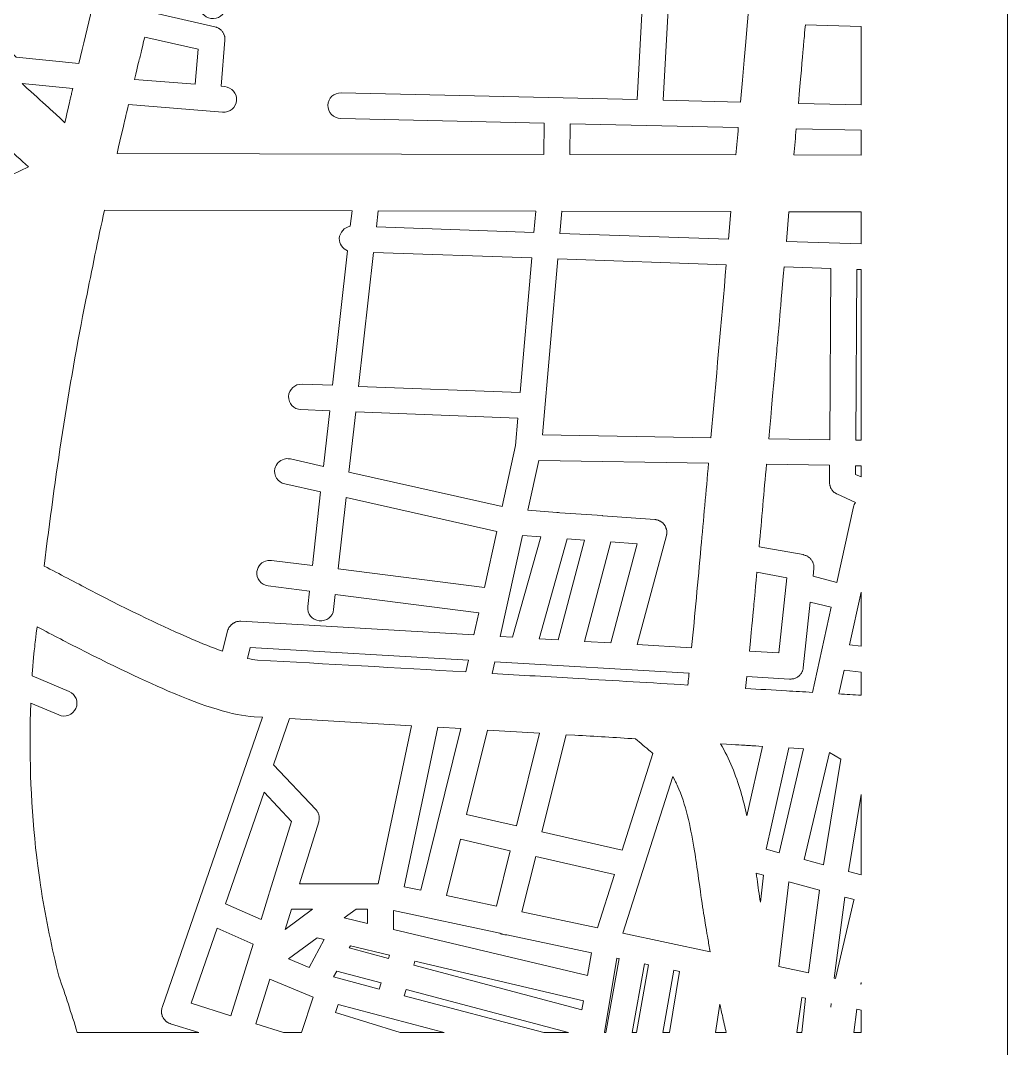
# Model space of a CAD drawing. Header units: centimetres. Extents: x -7.3 to 7.3, y -9.1 to 9.1.
# Drawn here: x 3.802 to 7.291, y -7.168 to -3.533 of the extents above; entities that cross this region are included whole.
import ezdxf

# ---------------------------------------------------------------- set-up
doc = ezdxf.new("R2010")
doc.units = ezdxf.units.CM
doc.header["$MEASUREMENT"] = 0
doc.layers.add('Plan 1', color=7, linetype='Continuous')

msp = doc.modelspace()

# ---------------------------------------------------------------- linework, layer by layer
at = {"layer": 'Plan 1', "color": 250, "lineweight": 0}
for points, knots in [([(7.29137, -9.12368), (7.29137, -9.12368), (-7.30564, -9.12368), (-7.30564, -9.12368), (-7.30564, -9.12368), (-7.30564, 9.12259), (-7.30564, 9.12259), (-7.30564, 9.12259), (7.29137, 9.12259), (7.29137, 9.12259), (7.29137, 9.12259), (7.29137, -9.12368), (7.29137, -9.12368)], [0, 0, 0, 0, 0.25, 0.25, 0.25, 0.5, 0.5, 0.5, 0.75, 0.75, 0.75, 1, 1, 1, 1]), ([(4.18376, -3.82987), (4.18376, -3.82987), (4.51612, -3.85621), (4.51612, -3.85621), (4.5415, -3.8586), (4.56353, -3.83992), (4.56592, -3.81502), (4.56784, -3.79012), (4.54868, -3.76857), (4.52378, -3.76617), (4.52378, -3.76617), (4.51085, -3.76521), (4.51085, -3.76521), (4.51085, -3.76521), (4.52426, -3.60239), (4.52426, -3.60239), (4.52474, -3.5976), (4.52474, -3.59951), (4.52426, -3.59664), (4.52474, -3.59425), (4.52474, -3.59568), (4.52378, -3.59185), (4.5233, -3.5885), (4.52378, -3.58994), (4.5233, -3.58802), (4.52282, -3.58563), (4.5233, -3.58706), (4.52186, -3.58371), (4.52043, -3.58036), (4.52139, -3.58132), (4.51995, -3.5794), (4.51947, -3.57748), (4.51995, -3.57892), (4.51803, -3.57605), (4.51612, -3.57269), (4.51708, -3.57365), (4.51564, -3.57222), (4.51468, -3.5703), (4.51516, -3.57126), (4.51277, -3.56886), (4.51037, -3.56599), (4.51133, -3.56695), (4.50989, -3.56551), (4.50846, -3.56407), (4.50941, -3.56503), (4.50654, -3.56312), (4.50367, -3.56072), (4.50462, -3.5612), (4.50271, -3.56024), (4.50079, -3.55929), (4.50223, -3.55976), (4.49888, -3.55833), (4.49553, -3.55641), (4.49696, -3.55737), (4.49457, -3.55641), (4.49217, -3.55545), (4.49409, -3.55593), (4.48882, -3.5545), (4.48882, -3.5545), (4.2623, -3.50325), (4.2623, -3.50325), (4.29917, -3.35288), (4.33797, -3.20298), (4.37724, -3.05308), (4.37724, -3.05308), (4.53288, -3.15796), (4.53288, -3.15796), (4.496, -3.26189), (4.45913, -3.36629), (4.43566, -3.47452), (4.43231, -3.49894), (4.44955, -3.52193), (4.47493, -3.52528), (4.49984, -3.52911), (4.5233, -3.51187), (4.52665, -3.48697), (4.52905, -3.47117), (4.54246, -3.42184), (4.56209, -3.3591), (4.58652, -3.28104), (4.61812, -3.18909), (4.655, -3.09092), (4.7503, -2.84237), (4.85806, -2.59812), (4.98688, -2.36442), (5.07644, -2.39267), (5.17461, -2.40848), (5.2656, -2.37687), (5.36378, -2.34047), (5.42843, -2.25954), (5.46531, -2.16519), (5.46531, -2.16519), (5.68081, -2.21356), (5.68081, -2.21356), (5.81108, -2.24326), (5.94086, -2.27247), (6.07112, -2.30168), (6.06729, -2.30839), (6.06442, -2.31509), (6.06394, -2.32323), (6.06394, -2.32323), (6.05484, -2.48798), (6.05484, -2.48798), (6.05484, -2.48798), (5.92649, -2.46643), (5.92649, -2.46643), (5.92649, -2.46643), (5.9217, -2.46595), (5.9217, -2.46595), (5.91883, -2.46595), (5.91548, -2.46595), (5.9126, -2.46643), (5.89249, -2.46882), (5.87717, -2.48414), (5.87333, -2.5033), (5.86902, -2.5282), (5.88579, -2.55119), (5.91069, -2.5555), (5.91069, -2.5555), (6.04957, -2.57897), (6.04957, -2.57897), (6.04957, -2.57897), (5.98252, -3.81215), (5.98252, -3.81215), (5.98252, -3.81215), (4.93564, -3.7882), (4.93564, -3.7882), (4.91026, -3.78772), (4.88918, -3.80736), (4.88871, -3.83226), (4.88775, -3.85764), (4.90786, -3.87824), (4.93372, -3.87872), (4.93372, -3.87872), (5.65352, -3.89548), (5.65352, -3.89548), (5.65352, -3.89548), (5.65208, -4.0061), (5.65208, -4.0061), (5.65208, -4.0061), (4.14305, -4.00275), (4.14305, -4.00275), (4.17514, -3.86578), (4.16125, -3.92325), (4.18376, -3.82987), (4.18376, -3.82987), (4.18376, -3.82987), (4.18376, -3.82987)], [0, 0, 0, 0, 0.0204082, 0.0204082, 0.0204082, 0.0408163, 0.0408163, 0.0408163, 0.0612245, 0.0612245, 0.0612245, 0.0816327, 0.0816327, 0.0816327, 0.1020408, 0.1020408, 0.1020408, 0.122449, 0.122449, 0.122449, 0.1428571, 0.1428571, 0.1428571, 0.1632653, 0.1632653, 0.1632653, 0.1836735, 0.1836735, 0.1836735, 0.2040816, 0.2040816, 0.2040816, 0.2244898, 0.2244898, 0.2244898, 0.244898, 0.244898, 0.244898, 0.2653061, 0.2653061, 0.2653061, 0.2857143, 0.2857143, 0.2857143, 0.3061224, 0.3061224, 0.3061224, 0.3265306, 0.3265306, 0.3265306, 0.3469388, 0.3469388, 0.3469388, 0.3673469, 0.3673469, 0.3673469, 0.3877551, 0.3877551, 0.3877551, 0.4081633, 0.4081633, 0.4081633, 0.4285714, 0.4285714, 0.4285714, 0.4489796, 0.4489796, 0.4489796, 0.4693878, 0.4693878, 0.4693878, 0.4897959, 0.4897959, 0.4897959, 0.5102041, 0.5102041, 0.5102041, 0.5306122, 0.5306122, 0.5306122, 0.5510204, 0.5510204, 0.5510204, 0.5714286, 0.5714286, 0.5714286, 0.5918367, 0.5918367, 0.5918367, 0.6122449, 0.6122449, 0.6122449, 0.6326531, 0.6326531, 0.6326531, 0.6530612, 0.6530612, 0.6530612, 0.6734694, 0.6734694, 0.6734694, 0.6938776, 0.6938776, 0.6938776, 0.7142857, 0.7142857, 0.7142857, 0.7346939, 0.7346939, 0.7346939, 0.755102, 0.755102, 0.755102, 0.7755102, 0.7755102, 0.7755102, 0.7959184, 0.7959184, 0.7959184, 0.8163265, 0.8163265, 0.8163265, 0.8367347, 0.8367347, 0.8367347, 0.8571429, 0.8571429, 0.8571429, 0.877551, 0.877551, 0.877551, 0.8979592, 0.8979592, 0.8979592, 0.9183673, 0.9183673, 0.9183673, 0.9387755, 0.9387755, 0.9387755, 0.9591837, 0.9591837, 0.9591837, 0.9795918, 0.9795918, 0.9795918, 1, 1, 1, 1]), ([(6.44994, -2.64601), (6.38911, -3.34474), (6.42312, -2.95299), (6.34745, -3.82077), (6.34745, -3.82077), (6.07447, -3.81454), (6.07447, -3.81454), (6.07447, -3.81454), (6.14104, -2.59429), (6.14104, -2.59429), (6.14104, -2.59429), (6.44994, -2.64601), (6.44994, -2.64601)], [0, 0, 0, 0, 0.25, 0.25, 0.25, 0.5, 0.5, 0.5, 0.75, 0.75, 0.75, 1, 1, 1, 1]), ([(3.53341, -3.21543), (3.53341, -3.21543), (4.10522, -3.29158), (4.10522, -3.29158), (4.07169, -3.42232), (4.03865, -3.55354), (4.008, -3.68476), (4.008, -3.68476), (3.78675, -3.66273), (3.78675, -3.66273), (3.78675, -3.66273), (3.48456, -3.35288), (3.48456, -3.35288), (3.48456, -3.35288), (3.53341, -3.21543), (3.53341, -3.21543)], [0, 0, 0, 0, 0.2, 0.2, 0.2, 0.4, 0.4, 0.4, 0.6, 0.6, 0.6, 0.8, 0.8, 0.8, 1, 1, 1, 1]), ([(6.77463, -3.55402), (6.77463, -3.55402), (6.77463, -3.83035), (6.77463, -3.83035), (6.77463, -3.83035), (6.55242, -3.82556), (6.55242, -3.82556), (6.57589, -3.55641), (6.56775, -3.64932), (6.57685, -3.54779), (6.57685, -3.54779), (6.77463, -3.55402), (6.77463, -3.55402)], [0, 0, 0, 0, 0.25, 0.25, 0.25, 0.5, 0.5, 0.5, 0.75, 0.75, 0.75, 1, 1, 1, 1]), ([(4.24075, -3.59137), (4.24075, -3.59137), (4.42944, -3.63399), (4.42944, -3.63399), (4.42944, -3.63399), (4.4189, -3.75803), (4.4189, -3.75803), (4.4189, -3.75803), (4.20483, -3.74079), (4.20483, -3.74079), (4.23069, -3.63352), (4.21872, -3.68332), (4.24075, -3.59137), (4.24075, -3.59137), (4.24075, -3.59137), (4.24075, -3.59137)], [0, 0, 0, 0, 0.2, 0.2, 0.2, 0.4, 0.4, 0.4, 0.6, 0.6, 0.6, 0.8, 0.8, 0.8, 1, 1, 1, 1]), ([(3.56406, -4.17755), (3.56406, -4.17755), (3.18237, -3.78964), (3.18237, -3.78964), (3.18237, -3.78964), (3.35621, -3.61101), (3.35621, -3.61101), (3.36435, -3.61915), (3.35765, -3.61244), (3.37632, -3.63064), (3.45056, -3.70391), (3.52, -3.76809), (3.65888, -3.89404), (3.66127, -3.89643), (3.66415, -3.89931), (3.6675, -3.90218), (3.72162, -3.95151), (3.77573, -4.00036), (3.82937, -4.05016), (3.82937, -4.05016), (3.56406, -4.17755), (3.56406, -4.17755)], [0, 0, 0, 0, 0.1428571, 0.1428571, 0.1428571, 0.2857143, 0.2857143, 0.2857143, 0.4285714, 0.4285714, 0.4285714, 0.5714286, 0.5714286, 0.5714286, 0.7142857, 0.7142857, 0.7142857, 0.8571429, 0.8571429, 0.8571429, 1, 1, 1, 1]), ([(3.80734, -3.75564), (3.80734, -3.75564), (3.98645, -3.77336), (3.98645, -3.77336), (3.97591, -3.81742), (3.98549, -3.77719), (3.95867, -3.89404), (3.85762, -3.80113), (3.90791, -3.84759), (3.80734, -3.75564)], [0, 0, 0, 0, 0.3333333, 0.3333333, 0.3333333, 0.6666667, 0.6666667, 0.6666667, 1, 1, 1, 1]), ([(6.33979, -3.9108), (6.33691, -3.94337), (6.33404, -3.97545), (6.33117, -4.00754), (6.33117, -4.00754), (5.74403, -4.0061), (5.74403, -4.0061), (5.74403, -4.0061), (5.74547, -3.89739), (5.74547, -3.89739), (5.74547, -3.89739), (6.33979, -3.9108), (6.33979, -3.9108)], [0, 0, 0, 0, 0.25, 0.25, 0.25, 0.5, 0.5, 0.5, 0.75, 0.75, 0.75, 1, 1, 1, 1]), ([(6.53662, -4.00802), (6.53901, -3.97737), (6.54189, -3.94624), (6.54428, -3.91559), (6.54428, -3.91559), (6.77463, -3.92086), (6.77463, -3.92086), (6.77463, -3.92086), (6.77463, -4.0085), (6.77463, -4.0085), (6.77463, -4.0085), (6.53662, -4.00802), (6.53662, -4.00802)], [0, 0, 0, 0, 0.25, 0.25, 0.25, 0.5, 0.5, 0.5, 0.75, 0.75, 0.75, 1, 1, 1, 1]), ([(4.0329, -4.52045), (4.05398, -4.41461), (4.07553, -4.30877), (4.09851, -4.20341), (4.09851, -4.20341), (4.97395, -4.20533), (4.97395, -4.20533), (4.97395, -4.20533), (4.96773, -4.2604), (4.96773, -4.2604), (4.94617, -4.26423), (4.93037, -4.28147), (4.92893, -4.3035), (4.92941, -4.32266), (4.93947, -4.33942), (4.95815, -4.34708), (4.95815, -4.34708), (4.90499, -4.82264), (4.90499, -4.82264), (4.90499, -4.82264), (4.79724, -4.8188), (4.79724, -4.8188), (4.77185, -4.81785), (4.7503, -4.837), (4.74934, -4.86191), (4.74839, -4.88681), (4.76802, -4.90788), (4.7934, -4.90884), (4.7934, -4.90884), (4.89493, -4.91267), (4.89493, -4.91267), (4.89493, -4.91267), (4.8729, -5.1095), (4.8729, -5.1095), (4.8729, -5.1095), (4.75653, -5.08316), (4.75653, -5.08316), (4.74887, -5.08172), (4.75365, -5.08268), (4.74312, -5.0822), (4.73977, -5.08268), (4.73689, -5.08316), (4.73402, -5.08364), (4.71774, -5.08843), (4.70576, -5.10136), (4.70145, -5.11716), (4.69571, -5.14159), (4.71151, -5.16601), (4.73594, -5.17128), (4.73594, -5.17128), (4.86285, -5.20001), (4.86285, -5.20001), (4.86285, -5.20001), (4.83363, -5.46054), (4.83363, -5.46054), (4.83363, -5.46054), (4.68948, -5.44234), (4.68948, -5.44234), (4.68948, -5.44234), (4.68469, -5.44186), (4.68469, -5.44186), (4.68182, -5.44186), (4.67847, -5.44186), (4.67559, -5.44234), (4.65548, -5.44569), (4.64063, -5.46197), (4.63776, -5.48113), (4.63441, -5.50603), (4.65213, -5.52854), (4.67751, -5.53189), (4.67751, -5.53189), (4.82357, -5.55057), (4.82357, -5.55057), (4.82357, -5.55057), (4.81735, -5.60565), (4.81735, -5.60565), (4.81448, -5.63055), (4.83267, -5.65306), (4.85806, -5.65545), (4.88344, -5.65832), (4.90595, -5.64061), (4.90882, -5.6157), (4.90882, -5.6157), (4.91457, -5.56207), (4.91457, -5.56207), (4.91457, -5.56207), (5.42221, -5.6272), (5.42221, -5.6272), (5.42221, -5.6272), (5.40497, -5.70574), (5.40497, -5.70574), (5.40497, -5.70574), (4.58125, -5.65737), (4.58125, -5.65737), (4.58125, -5.65737), (4.57646, -5.65737), (4.57646, -5.65737), (4.57646, -5.65737), (4.57598, -5.65737), (4.57598, -5.65737), (4.57598, -5.65737), (4.57598, -5.65737), (4.57598, -5.65737), (4.57598, -5.65737), (4.57215, -5.65785), (4.57215, -5.65785), (4.57215, -5.65785), (4.57215, -5.65785), (4.57215, -5.65785), (4.57071, -5.65785), (4.57167, -5.65785), (4.57023, -5.65785), (4.57023, -5.65785), (4.56736, -5.65832), (4.56736, -5.65832), (4.56736, -5.65832), (4.56736, -5.65832), (4.56736, -5.65832), (4.56736, -5.65832), (4.56688, -5.65832), (4.56688, -5.65832), (4.56688, -5.65832), (4.56449, -5.65928), (4.56449, -5.65928), (4.56353, -5.65976), (4.56401, -5.65928), (4.56257, -5.65976), (4.55826, -5.66168), (4.5597, -5.66072), (4.55778, -5.66216), (4.55635, -5.66264), (4.5573, -5.66216), (4.55539, -5.66359), (4.55251, -5.66503), (4.55347, -5.66407), (4.55204, -5.66551), (4.5506, -5.66647), (4.55108, -5.66599), (4.54964, -5.66742), (4.54773, -5.66886), (4.54868, -5.6679), (4.54677, -5.66982), (4.54533, -5.67126), (4.54581, -5.6703), (4.54485, -5.67173), (4.54294, -5.67365), (4.54437, -5.67221), (4.54198, -5.67557), (4.54102, -5.67652), (4.54102, -5.67604), (4.54102, -5.67652), (4.53767, -5.68083), (4.53527, -5.6861), (4.53384, -5.69137), (4.53384, -5.69137), (4.51564, -5.76273), (4.51564, -5.76273), (4.47828, -5.7498), (4.44189, -5.73495), (4.40549, -5.71962), (4.30827, -5.67796), (4.19238, -5.62193), (4.04775, -5.54722), (4.02237, -5.53381), (3.99555, -5.51992), (3.96729, -5.50508), (3.94, -5.49071), (3.9127, -5.47634), (3.8854, -5.46197), (3.92371, -5.14638), (3.97065, -4.83221), (4.0329, -4.52045), (4.0329, -4.52045), (4.0329, -4.52045), (4.0329, -4.52045)], [0, 0, 0, 0, 0.0172414, 0.0172414, 0.0172414, 0.0344828, 0.0344828, 0.0344828, 0.0517241, 0.0517241, 0.0517241, 0.0689655, 0.0689655, 0.0689655, 0.0862069, 0.0862069, 0.0862069, 0.1034483, 0.1034483, 0.1034483, 0.1206897, 0.1206897, 0.1206897, 0.137931, 0.137931, 0.137931, 0.1551724, 0.1551724, 0.1551724, 0.1724138, 0.1724138, 0.1724138, 0.1896552, 0.1896552, 0.1896552, 0.2068966, 0.2068966, 0.2068966, 0.2241379, 0.2241379, 0.2241379, 0.2413793, 0.2413793, 0.2413793, 0.2586207, 0.2586207, 0.2586207, 0.2758621, 0.2758621, 0.2758621, 0.2931034, 0.2931034, 0.2931034, 0.3103448, 0.3103448, 0.3103448, 0.3275862, 0.3275862, 0.3275862, 0.3448276, 0.3448276, 0.3448276, 0.362069, 0.362069, 0.362069, 0.3793103, 0.3793103, 0.3793103, 0.3965517, 0.3965517, 0.3965517, 0.4137931, 0.4137931, 0.4137931, 0.4310345, 0.4310345, 0.4310345, 0.4482759, 0.4482759, 0.4482759, 0.4655172, 0.4655172, 0.4655172, 0.4827586, 0.4827586, 0.4827586, 0.5, 0.5, 0.5, 0.5172414, 0.5172414, 0.5172414, 0.5344828, 0.5344828, 0.5344828, 0.5517241, 0.5517241, 0.5517241, 0.5689655, 0.5689655, 0.5689655, 0.5862069, 0.5862069, 0.5862069, 0.6034483, 0.6034483, 0.6034483, 0.6206897, 0.6206897, 0.6206897, 0.637931, 0.637931, 0.637931, 0.6551724, 0.6551724, 0.6551724, 0.6724138, 0.6724138, 0.6724138, 0.6896552, 0.6896552, 0.6896552, 0.7068966, 0.7068966, 0.7068966, 0.7241379, 0.7241379, 0.7241379, 0.7413793, 0.7413793, 0.7413793, 0.7586207, 0.7586207, 0.7586207, 0.7758621, 0.7758621, 0.7758621, 0.7931034, 0.7931034, 0.7931034, 0.8103448, 0.8103448, 0.8103448, 0.8275862, 0.8275862, 0.8275862, 0.8448276, 0.8448276, 0.8448276, 0.862069, 0.862069, 0.862069, 0.8793103, 0.8793103, 0.8793103, 0.8965517, 0.8965517, 0.8965517, 0.9137931, 0.9137931, 0.9137931, 0.9310345, 0.9310345, 0.9310345, 0.9482759, 0.9482759, 0.9482759, 0.9655172, 0.9655172, 0.9655172, 0.9827586, 0.9827586, 0.9827586, 1, 1, 1, 1]), ([(5.61712, -4.28243), (5.61712, -4.28243), (5.06015, -4.2628), (5.06015, -4.2628), (5.06015, -4.2628), (5.06638, -4.20581), (5.06638, -4.20581), (5.06638, -4.20581), (5.62335, -4.20676), (5.62335, -4.20676), (5.62335, -4.20676), (5.61712, -4.28243), (5.61712, -4.28243)], [0, 0, 0, 0, 0.25, 0.25, 0.25, 0.5, 0.5, 0.5, 0.75, 0.75, 0.75, 1, 1, 1, 1]), ([(5.70907, -4.28531), (5.70907, -4.28531), (5.71577, -4.20724), (5.71577, -4.20724), (5.71577, -4.20724), (6.31345, -4.2082), (6.31345, -4.2082), (6.31345, -4.2082), (6.30483, -4.30638), (6.30483, -4.30638), (6.30483, -4.30638), (5.70907, -4.28531), (5.70907, -4.28531)], [0, 0, 0, 0, 0.25, 0.25, 0.25, 0.5, 0.5, 0.5, 0.75, 0.75, 0.75, 1, 1, 1, 1]), ([(6.77463, -4.32266), (6.77463, -4.32266), (6.5098, -4.31356), (6.5098, -4.31356), (6.5098, -4.31356), (6.5189, -4.20868), (6.5189, -4.20868), (6.5189, -4.20868), (6.77463, -4.20964), (6.77463, -4.20964), (6.77463, -4.20964), (6.77463, -4.32266), (6.77463, -4.32266)], [0, 0, 0, 0, 0.25, 0.25, 0.25, 0.5, 0.5, 0.5, 0.75, 0.75, 0.75, 1, 1, 1, 1]), ([(5.60946, -4.37247), (5.60946, -4.37247), (5.56827, -4.84802), (5.56827, -4.84802), (5.56827, -4.84802), (4.99694, -4.82647), (4.99694, -4.82647), (4.99694, -4.82647), (5.0501, -4.35283), (5.0501, -4.35283), (5.0501, -4.35283), (5.60946, -4.37247), (5.60946, -4.37247)], [0, 0, 0, 0, 0.25, 0.25, 0.25, 0.5, 0.5, 0.5, 0.75, 0.75, 0.75, 1, 1, 1, 1]), ([(5.64777, -4.99839), (5.64777, -4.99839), (5.70141, -4.37582), (5.70141, -4.37582), (5.70141, -4.37582), (6.29716, -4.39641), (6.29716, -4.39641), (6.27897, -4.60042), (6.26125, -4.80444), (6.24257, -5.00797), (6.24257, -5.00797), (5.64777, -4.99839), (5.64777, -4.99839)], [0, 0, 0, 0, 0.25, 0.25, 0.25, 0.5, 0.5, 0.5, 0.75, 0.75, 0.75, 1, 1, 1, 1]), ([(6.6664, -4.40934), (6.6664, -4.40934), (6.66305, -5.01516), (6.66305, -5.01516), (6.66305, -5.01516), (6.44754, -5.0118), (6.44754, -5.0118), (6.48729, -4.57217), (6.46909, -4.77475), (6.50166, -4.40359), (6.50166, -4.40359), (6.6664, -4.40934), (6.6664, -4.40934)], [0, 0, 0, 0, 0.25, 0.25, 0.25, 0.5, 0.5, 0.5, 0.75, 0.75, 0.75, 1, 1, 1, 1]), ([(6.77463, -5.01707), (6.77463, -5.01707), (6.755, -5.01659), (6.755, -5.01659), (6.755, -5.01659), (6.75835, -4.41269), (6.75835, -4.41269), (6.75835, -4.41269), (6.77463, -4.41317), (6.77463, -4.41317), (6.77463, -4.41317), (6.77463, -5.01707), (6.77463, -5.01707)], [0, 0, 0, 0, 0.25, 0.25, 0.25, 0.5, 0.5, 0.5, 0.75, 0.75, 0.75, 1, 1, 1, 1]), ([(5.56061, -4.93853), (5.56061, -4.93853), (5.55199, -5.03575), (5.55199, -5.03575), (5.55199, -5.03575), (5.50458, -5.25173), (5.50458, -5.25173), (5.50458, -5.25173), (4.96294, -5.12961), (4.96294, -5.12961), (4.96294, -5.12961), (4.98688, -4.9165), (4.98688, -4.9165), (4.98688, -4.9165), (5.56061, -4.93853), (5.56061, -4.93853)], [0, 0, 0, 0, 0.2, 0.2, 0.2, 0.4, 0.4, 0.4, 0.6, 0.6, 0.6, 0.8, 0.8, 0.8, 1, 1, 1, 1]), ([(6.08549, -5.35422), (6.08549, -5.35422), (6.08597, -5.35135), (6.08597, -5.35135), (6.08645, -5.35039), (6.08645, -5.35087), (6.08645, -5.34991), (6.08645, -5.34943), (6.08645, -5.34991), (6.08645, -5.34895), (6.08645, -5.34895), (6.08693, -5.34608), (6.08693, -5.34608), (6.08693, -5.34129), (6.08693, -5.34273), (6.08693, -5.34081), (6.08693, -5.3389), (6.08693, -5.34081), (6.08645, -5.33602), (6.08597, -5.33219), (6.08597, -5.33363), (6.08549, -5.33219), (6.08549, -5.33075), (6.08549, -5.33219), (6.08405, -5.32788), (6.08309, -5.32405), (6.08357, -5.32549), (6.08262, -5.32405), (6.08214, -5.32261), (6.08262, -5.32357), (6.0807, -5.32022), (6.07831, -5.31639), (6.07926, -5.31782), (6.07831, -5.31639), (6.07735, -5.31495), (6.07831, -5.31639), (6.07543, -5.31303), (6.07256, -5.31016), (6.074, -5.31064), (6.07256, -5.30968), (6.0716, -5.30872), (6.07256, -5.30968), (6.06921, -5.30729), (6.06585, -5.30441), (6.06681, -5.30537), (6.06537, -5.30441), (6.06442, -5.30346), (6.06537, -5.30441), (6.0625, -5.30298), (6.05771, -5.30058), (6.05963, -5.30106), (6.05723, -5.30058), (6.0558, -5.29963), (6.05723, -5.30058), (6.05244, -5.29915), (6.05149, -5.29867), (6.05053, -5.29867), (6.04957, -5.29819), (6.04861, -5.29819), (6.04909, -5.29819), (6.04861, -5.29819), (6.04718, -5.29771), (6.04813, -5.29819), (6.04622, -5.29771), (6.04622, -5.29771), (6.0443, -5.29771), (6.0443, -5.29771), (6.0443, -5.29771), (5.86088, -5.2843), (5.86088, -5.2843), (5.85897, -5.28382), (5.85992, -5.28382), (5.85897, -5.28382), (5.85897, -5.28382), (5.70907, -5.27329), (5.70907, -5.27329), (5.70572, -5.27233), (5.70237, -5.27281), (5.69901, -5.27233), (5.69901, -5.27233), (5.69853, -5.27233), (5.69853, -5.27233), (5.69853, -5.27233), (5.59605, -5.26467), (5.59605, -5.26467), (5.59605, -5.26467), (5.63484, -5.08843), (5.63484, -5.08843), (5.63484, -5.08843), (6.23443, -5.09849), (6.23443, -5.09849), (6.22581, -5.1981), (6.21671, -5.29723), (6.20761, -5.39684), (6.19707, -5.51513), (6.18606, -5.63294), (6.17457, -5.75123), (6.17457, -5.75123), (5.98205, -5.73974), (5.98205, -5.73974), (5.98205, -5.73974), (6.08549, -5.35422), (6.08549, -5.35422)], [0, 0, 0, 0, 0.0294118, 0.0294118, 0.0294118, 0.0588235, 0.0588235, 0.0588235, 0.0882353, 0.0882353, 0.0882353, 0.1176471, 0.1176471, 0.1176471, 0.1470588, 0.1470588, 0.1470588, 0.1764706, 0.1764706, 0.1764706, 0.2058824, 0.2058824, 0.2058824, 0.2352941, 0.2352941, 0.2352941, 0.2647059, 0.2647059, 0.2647059, 0.2941176, 0.2941176, 0.2941176, 0.3235294, 0.3235294, 0.3235294, 0.3529412, 0.3529412, 0.3529412, 0.3823529, 0.3823529, 0.3823529, 0.4117647, 0.4117647, 0.4117647, 0.4411765, 0.4411765, 0.4411765, 0.4705882, 0.4705882, 0.4705882, 0.5, 0.5, 0.5, 0.5294118, 0.5294118, 0.5294118, 0.5588235, 0.5588235, 0.5588235, 0.5882353, 0.5882353, 0.5882353, 0.6176471, 0.6176471, 0.6176471, 0.6470588, 0.6470588, 0.6470588, 0.6764706, 0.6764706, 0.6764706, 0.7058824, 0.7058824, 0.7058824, 0.7352941, 0.7352941, 0.7352941, 0.7647059, 0.7647059, 0.7647059, 0.7941176, 0.7941176, 0.7941176, 0.8235294, 0.8235294, 0.8235294, 0.8529412, 0.8529412, 0.8529412, 0.8823529, 0.8823529, 0.8823529, 0.9117647, 0.9117647, 0.9117647, 0.9411765, 0.9411765, 0.9411765, 0.9705882, 0.9705882, 0.9705882, 1, 1, 1, 1]), ([(6.60414, -5.49837), (6.60414, -5.49837), (6.60702, -5.47107), (6.60702, -5.47107), (6.60702, -5.47107), (6.60702, -5.47059), (6.60702, -5.47059), (6.60702, -5.46964), (6.60702, -5.47012), (6.60702, -5.46916), (6.60702, -5.46533), (6.60702, -5.46724), (6.60702, -5.46389), (6.60702, -5.46054), (6.60702, -5.46197), (6.60654, -5.4591), (6.60606, -5.45671), (6.60654, -5.45814), (6.60558, -5.45479), (6.60462, -5.45192), (6.6051, -5.45335), (6.60414, -5.45096), (6.60318, -5.44809), (6.60366, -5.44952), (6.60223, -5.44665), (6.60127, -5.44378), (6.60175, -5.44521), (6.60031, -5.44282), (6.59887, -5.44042), (6.59983, -5.44186), (6.59792, -5.43947), (6.596, -5.43659), (6.59696, -5.43803), (6.59504, -5.43611), (6.59313, -5.4342), (6.59456, -5.43516), (6.59169, -5.43324), (6.58978, -5.43085), (6.59073, -5.4318), (6.58834, -5.43037), (6.58642, -5.42845), (6.58786, -5.42941), (6.58499, -5.42797), (6.58211, -5.42606), (6.58355, -5.42654), (6.58068, -5.42558), (6.57828, -5.42414), (6.57972, -5.4251), (6.57637, -5.42414), (6.57301, -5.4227), (6.57493, -5.42318), (6.5711, -5.42222), (6.57014, -5.42222), (6.57062, -5.42222), (6.57014, -5.42222), (6.57014, -5.42222), (6.56966, -5.42175), (6.56966, -5.42175), (6.56966, -5.42175), (6.41354, -5.39349), (6.41354, -5.39349), (6.42216, -5.29627), (6.43078, -5.19906), (6.4394, -5.10184), (6.4394, -5.10184), (6.66257, -5.10567), (6.66257, -5.10567), (6.66257, -5.10567), (6.66209, -5.16601), (6.66209, -5.16601), (6.66209, -5.16601), (6.66209, -5.16841), (6.66209, -5.16841), (6.66209, -5.16936), (6.66209, -5.16888), (6.66209, -5.16936), (6.66209, -5.17176), (6.66209, -5.17032), (6.66305, -5.17367), (6.66353, -5.17798), (6.66305, -5.17655), (6.66401, -5.17846), (6.66401, -5.18038), (6.66401, -5.17894), (6.66544, -5.18277), (6.6664, -5.18612), (6.66592, -5.18469), (6.66688, -5.1866), (6.66784, -5.18852), (6.66736, -5.18708), (6.66927, -5.19044), (6.67119, -5.19331), (6.67023, -5.19235), (6.67167, -5.19379), (6.6731, -5.1957), (6.67215, -5.19475), (6.67454, -5.19714), (6.67742, -5.20001), (6.67598, -5.19906), (6.67789, -5.20049), (6.67933, -5.20193), (6.67837, -5.20097), (6.68173, -5.20289), (6.6846, -5.20528), (6.68316, -5.20432), (6.68556, -5.20576), (6.68604, -5.20624), (6.68556, -5.20576), (6.68651, -5.20624), (6.68651, -5.20624), (6.68843, -5.2072), (6.68843, -5.2072), (6.68843, -5.2072), (6.75404, -5.23737), (6.75404, -5.23737), (6.75069, -5.24216), (6.74829, -5.24742), (6.74686, -5.25269), (6.74686, -5.25269), (6.68795, -5.51992), (6.68795, -5.51992), (6.68795, -5.51992), (6.60414, -5.49837), (6.60414, -5.49837)], [0, 0, 0, 0, 0.0243902, 0.0243902, 0.0243902, 0.0487805, 0.0487805, 0.0487805, 0.0731707, 0.0731707, 0.0731707, 0.097561, 0.097561, 0.097561, 0.1219512, 0.1219512, 0.1219512, 0.1463415, 0.1463415, 0.1463415, 0.1707317, 0.1707317, 0.1707317, 0.195122, 0.195122, 0.195122, 0.2195122, 0.2195122, 0.2195122, 0.2439024, 0.2439024, 0.2439024, 0.2682927, 0.2682927, 0.2682927, 0.2926829, 0.2926829, 0.2926829, 0.3170732, 0.3170732, 0.3170732, 0.3414634, 0.3414634, 0.3414634, 0.3658537, 0.3658537, 0.3658537, 0.3902439, 0.3902439, 0.3902439, 0.4146341, 0.4146341, 0.4146341, 0.4390244, 0.4390244, 0.4390244, 0.4634146, 0.4634146, 0.4634146, 0.4878049, 0.4878049, 0.4878049, 0.5121951, 0.5121951, 0.5121951, 0.5365854, 0.5365854, 0.5365854, 0.5609756, 0.5609756, 0.5609756, 0.5853659, 0.5853659, 0.5853659, 0.6097561, 0.6097561, 0.6097561, 0.6341463, 0.6341463, 0.6341463, 0.6585366, 0.6585366, 0.6585366, 0.6829268, 0.6829268, 0.6829268, 0.7073171, 0.7073171, 0.7073171, 0.7317073, 0.7317073, 0.7317073, 0.7560976, 0.7560976, 0.7560976, 0.7804878, 0.7804878, 0.7804878, 0.804878, 0.804878, 0.804878, 0.8292683, 0.8292683, 0.8292683, 0.8536585, 0.8536585, 0.8536585, 0.8780488, 0.8780488, 0.8780488, 0.902439, 0.902439, 0.902439, 0.9268293, 0.9268293, 0.9268293, 0.9512195, 0.9512195, 0.9512195, 0.9756098, 0.9756098, 0.9756098, 1, 1, 1, 1]), ([(6.77463, -5.10758), (6.77463, -5.10758), (6.77463, -5.14685), (6.77463, -5.14685), (6.77463, -5.14685), (6.75404, -5.13776), (6.75404, -5.13776), (6.75404, -5.13776), (6.75452, -5.10711), (6.75452, -5.10711), (6.75452, -5.10711), (6.77463, -5.10758), (6.77463, -5.10758)], [0, 0, 0, 0, 0.25, 0.25, 0.25, 0.5, 0.5, 0.5, 0.75, 0.75, 0.75, 1, 1, 1, 1]), ([(5.48542, -5.34033), (5.48542, -5.34033), (5.44184, -5.53812), (5.44184, -5.53812), (5.44184, -5.53812), (4.92462, -5.47203), (4.92462, -5.47203), (4.92462, -5.47203), (4.95288, -5.22013), (4.95288, -5.22013), (4.95288, -5.22013), (5.48542, -5.34033), (5.48542, -5.34033)], [0, 0, 0, 0, 0.25, 0.25, 0.25, 0.5, 0.5, 0.5, 0.75, 0.75, 0.75, 1, 1, 1, 1]), ([(5.57641, -5.35422), (5.57641, -5.35422), (5.64107, -5.35853), (5.64107, -5.35853), (5.64107, -5.35853), (5.54145, -5.71388), (5.54145, -5.71388), (5.54145, -5.71388), (5.49787, -5.711), (5.49787, -5.711), (5.49787, -5.711), (5.57641, -5.35422), (5.57641, -5.35422)], [0, 0, 0, 0, 0.25, 0.25, 0.25, 0.5, 0.5, 0.5, 0.75, 0.75, 0.75, 1, 1, 1, 1]), ([(5.79575, -5.37002), (5.79575, -5.37002), (5.70284, -5.72346), (5.70284, -5.72346), (5.70284, -5.72346), (5.63532, -5.71915), (5.63532, -5.71915), (5.63532, -5.71915), (5.73445, -5.36571), (5.73445, -5.36571), (5.73445, -5.36571), (5.79575, -5.37002), (5.79575, -5.37002)], [0, 0, 0, 0, 0.25, 0.25, 0.25, 0.5, 0.5, 0.5, 0.75, 0.75, 0.75, 1, 1, 1, 1]), ([(5.88866, -5.73399), (5.88866, -5.73399), (5.79623, -5.72872), (5.79623, -5.72872), (5.79623, -5.72872), (5.88914, -5.37673), (5.88914, -5.37673), (5.88914, -5.37673), (5.98252, -5.38391), (5.98252, -5.38391), (5.98252, -5.38391), (5.88866, -5.73399), (5.88866, -5.73399)], [0, 0, 0, 0, 0.25, 0.25, 0.25, 0.5, 0.5, 0.5, 0.75, 0.75, 0.75, 1, 1, 1, 1]), ([(6.4825, -5.76895), (6.4825, -5.76895), (6.37906, -5.76321), (6.37906, -5.76321), (6.39917, -5.55249), (6.39055, -5.64539), (6.40492, -5.484), (6.40492, -5.484), (6.51076, -5.50316), (6.51076, -5.50316), (6.51076, -5.50316), (6.4825, -5.76895), (6.4825, -5.76895)], [0, 0, 0, 0, 0.25, 0.25, 0.25, 0.5, 0.5, 0.5, 0.75, 0.75, 0.75, 1, 1, 1, 1]), ([(6.77463, -5.55488), (6.77463, -5.55488), (6.77463, -5.74596), (6.77463, -5.74596), (6.77463, -5.74596), (6.73345, -5.7407), (6.73345, -5.7407), (6.73345, -5.7407), (6.77463, -5.55488), (6.77463, -5.55488)], [0, 0, 0, 0, 0.3333333, 0.3333333, 0.3333333, 0.6666667, 0.6666667, 0.6666667, 1, 1, 1, 1]), ([(6.5098, -5.90352), (6.46143, -5.90065), (6.41354, -5.89778), (6.36565, -5.8949), (6.36565, -5.8949), (6.36996, -5.85324), (6.36996, -5.85324), (6.36996, -5.85324), (6.52081, -5.86186), (6.52081, -5.86186), (6.52081, -5.86186), (6.52225, -5.86186), (6.52225, -5.86186), (6.52369, -5.86186), (6.52321, -5.86234), (6.52417, -5.86186), (6.52704, -5.86186), (6.52512, -5.86186), (6.52943, -5.86138), (6.53326, -5.86138), (6.53183, -5.86138), (6.53374, -5.8609), (6.53614, -5.86042), (6.5347, -5.8609), (6.53805, -5.85946), (6.54189, -5.85851), (6.54045, -5.85899), (6.54236, -5.85803), (6.54428, -5.85755), (6.54284, -5.85803), (6.5462, -5.85611), (6.54955, -5.8542), (6.54811, -5.85515), (6.55003, -5.85372), (6.55194, -5.85276), (6.55051, -5.85372), (6.55338, -5.85132), (6.55625, -5.84893), (6.55529, -5.84989), (6.55673, -5.84845), (6.55817, -5.84701), (6.55721, -5.84797), (6.5596, -5.8451), (6.562, -5.84222), (6.56104, -5.84318), (6.562, -5.84175), (6.56344, -5.83983), (6.56248, -5.84127), (6.56439, -5.83791), (6.56631, -5.83456), (6.56583, -5.836), (6.56631, -5.8336), (6.56727, -5.83169), (6.56679, -5.83313), (6.56775, -5.82929), (6.56918, -5.82546), (6.5687, -5.82738), (6.56918, -5.8245), (6.56918, -5.82355), (6.56918, -5.8245), (6.56918, -5.82259), (6.56918, -5.82259), (6.56966, -5.82163), (6.56966, -5.82163), (6.56966, -5.82163), (6.59409, -5.58936), (6.59409, -5.58936), (6.59409, -5.58936), (6.66832, -5.60804), (6.66832, -5.60804), (6.66832, -5.60804), (6.60175, -5.90879), (6.60175, -5.90879), (6.5711, -5.90688), (6.54045, -5.90544), (6.5098, -5.90352), (6.5098, -5.90352), (6.5098, -5.90352), (6.5098, -5.90352)], [0, 0, 0, 0, 0.0384615, 0.0384615, 0.0384615, 0.0769231, 0.0769231, 0.0769231, 0.1153846, 0.1153846, 0.1153846, 0.1538462, 0.1538462, 0.1538462, 0.1923077, 0.1923077, 0.1923077, 0.2307692, 0.2307692, 0.2307692, 0.2692308, 0.2692308, 0.2692308, 0.3076923, 0.3076923, 0.3076923, 0.3461538, 0.3461538, 0.3461538, 0.3846154, 0.3846154, 0.3846154, 0.4230769, 0.4230769, 0.4230769, 0.4615385, 0.4615385, 0.4615385, 0.5, 0.5, 0.5, 0.5384615, 0.5384615, 0.5384615, 0.5769231, 0.5769231, 0.5769231, 0.6153846, 0.6153846, 0.6153846, 0.6538462, 0.6538462, 0.6538462, 0.6923077, 0.6923077, 0.6923077, 0.7307692, 0.7307692, 0.7307692, 0.7692308, 0.7692308, 0.7692308, 0.8076923, 0.8076923, 0.8076923, 0.8461538, 0.8461538, 0.8461538, 0.8846154, 0.8846154, 0.8846154, 0.9230769, 0.9230769, 0.9230769, 0.9615385, 0.9615385, 0.9615385, 1, 1, 1, 1]), ([(4.00225, -7.11228), (3.98214, -7.04523), (3.96059, -6.97867), (3.93712, -6.91258), (3.9127, -6.81344), (3.89163, -6.71335), (3.87534, -6.6123), (3.86672, -6.55052), (3.86337, -6.53041), (3.85523, -6.4581), (3.83703, -6.28808), (3.83176, -6.11712), (3.83799, -5.94663), (3.83799, -5.94663), (3.93712, -5.98877), (3.93712, -5.98877), (3.96011, -5.99883), (3.98741, -5.98829), (3.99746, -5.9653), (4.00752, -5.94279), (3.99699, -5.91598), (3.97352, -5.90592), (3.97352, -5.90592), (3.84278, -5.84989), (3.84278, -5.84989), (3.84469, -5.81828), (3.84326, -5.84031), (3.84757, -5.7838), (3.85571, -5.71292), (3.8514, -5.74884), (3.86002, -5.67652), (3.86002, -5.67652), (3.87055, -5.68227), (3.87055, -5.68227), (3.89929, -5.6976), (3.92659, -5.71148), (3.95245, -5.72489), (4.10139, -5.802), (4.22111, -5.85994), (4.32408, -5.904), (4.45386, -5.95956), (4.55299, -5.99068), (4.62818, -5.99499), (4.62818, -5.99499), (4.65739, -5.99643), (4.65739, -5.99643), (4.65739, -5.99643), (4.30253, -7.0232), (4.30253, -7.0232), (4.30253, -7.0232), (4.30253, -7.0232), (4.30253, -7.0232), (4.30253, -7.0232), (4.30205, -7.02368), (4.30205, -7.02368), (4.30205, -7.02368), (4.30157, -7.0256), (4.30157, -7.0256), (4.30109, -7.02751), (4.30109, -7.02656), (4.30109, -7.02751), (4.30061, -7.02943), (4.30109, -7.02799), (4.30061, -7.0323), (4.30013, -7.03661), (4.29965, -7.03518), (4.30013, -7.03661), (4.29965, -7.03853), (4.30013, -7.03709), (4.30013, -7.04092), (4.30061, -7.04523), (4.30013, -7.0438), (4.30061, -7.04571), (4.30061, -7.04715), (4.30061, -7.04571), (4.30205, -7.04954), (4.30301, -7.05385), (4.30253, -7.05242), (4.30301, -7.05385), (4.30348, -7.05529), (4.30301, -7.05433), (4.30492, -7.05768), (4.30684, -7.06152), (4.30588, -7.06008), (4.30684, -7.06152), (4.30779, -7.06295), (4.30732, -7.06199), (4.30971, -7.06487), (4.3121, -7.06822), (4.31115, -7.06726), (4.31258, -7.0687), (4.31354, -7.06966), (4.31258, -7.0687), (4.31594, -7.07157), (4.31881, -7.07397), (4.31785, -7.07349), (4.31929, -7.07445), (4.32072, -7.0754), (4.31929, -7.07445), (4.32312, -7.07636), (4.32695, -7.07876), (4.32551, -7.07828), (4.32743, -7.07876), (4.32791, -7.07924), (4.32743, -7.07876), (4.32935, -7.07971), (4.32935, -7.07971), (4.33126, -7.08019), (4.33126, -7.08019), (4.33126, -7.08019), (4.33174, -7.08019), (4.33174, -7.08019), (4.33174, -7.08019), (4.33174, -7.08067), (4.33174, -7.08067), (4.33174, -7.08067), (4.43183, -7.11228), (4.43183, -7.11228), (4.43183, -7.11228), (4.00225, -7.11228), (4.00225, -7.11228)], [0, 0, 0, 0, 0.025, 0.025, 0.025, 0.05, 0.05, 0.05, 0.075, 0.075, 0.075, 0.1, 0.1, 0.1, 0.125, 0.125, 0.125, 0.15, 0.15, 0.15, 0.175, 0.175, 0.175, 0.2, 0.2, 0.2, 0.225, 0.225, 0.225, 0.25, 0.25, 0.25, 0.275, 0.275, 0.275, 0.3, 0.3, 0.3, 0.325, 0.325, 0.325, 0.35, 0.35, 0.35, 0.375, 0.375, 0.375, 0.4, 0.4, 0.4, 0.425, 0.425, 0.425, 0.45, 0.45, 0.45, 0.475, 0.475, 0.475, 0.5, 0.5, 0.5, 0.525, 0.525, 0.525, 0.55, 0.55, 0.55, 0.575, 0.575, 0.575, 0.6, 0.6, 0.6, 0.625, 0.625, 0.625, 0.65, 0.65, 0.65, 0.675, 0.675, 0.675, 0.7, 0.7, 0.7, 0.725, 0.725, 0.725, 0.75, 0.75, 0.75, 0.775, 0.775, 0.775, 0.8, 0.8, 0.8, 0.825, 0.825, 0.825, 0.85, 0.85, 0.85, 0.875, 0.875, 0.875, 0.9, 0.9, 0.9, 0.925, 0.925, 0.925, 0.95, 0.95, 0.95, 0.975, 0.975, 0.975, 1, 1, 1, 1]), ([(4.61381, -5.7498), (4.61381, -5.7498), (5.38533, -5.79529), (5.38533, -5.79529), (5.38533, -5.79529), (5.37623, -5.83648), (5.37623, -5.83648), (5.13055, -5.82211), (4.88535, -5.80822), (4.63968, -5.79433), (4.6277, -5.79338), (4.61573, -5.79146), (4.60376, -5.78907), (4.60376, -5.78907), (4.61381, -5.7498), (4.61381, -5.7498)], [0, 0, 0, 0, 0.2, 0.2, 0.2, 0.4, 0.4, 0.4, 0.6, 0.6, 0.6, 0.8, 0.8, 0.8, 1, 1, 1, 1]), ([(6.16547, -5.84127), (6.16499, -5.84845), (6.16547, -5.84414), (6.16451, -5.85372), (6.16307, -5.8633), (6.16211, -5.87287), (6.16116, -5.88293), (6.03185, -5.87479), (5.90303, -5.86761), (5.77372, -5.85994), (5.67219, -5.85372), (5.57067, -5.84797), (5.46914, -5.84222), (5.46914, -5.84222), (5.47824, -5.80056), (5.47824, -5.80056), (5.47824, -5.80056), (6.16547, -5.84127), (6.16547, -5.84127)], [0, 0, 0, 0, 0.1666667, 0.1666667, 0.1666667, 0.3333333, 0.3333333, 0.3333333, 0.5, 0.5, 0.5, 0.6666667, 0.6666667, 0.6666667, 0.8333333, 0.8333333, 0.8333333, 1, 1, 1, 1]), ([(6.69466, -5.91454), (6.69466, -5.91454), (6.71381, -5.82977), (6.71381, -5.82977), (6.71381, -5.82977), (6.77463, -5.83696), (6.77463, -5.83696), (6.77463, -5.83696), (6.77463, -5.91885), (6.77463, -5.91885), (6.74781, -5.91741), (6.72147, -5.91598), (6.69466, -5.91454)], [0, 0, 0, 0, 0.25, 0.25, 0.25, 0.5, 0.5, 0.5, 0.75, 0.75, 0.75, 1, 1, 1, 1]), ([(5.06638, -6.58548), (5.06638, -6.58548), (4.78766, -6.58548), (4.78766, -6.58548), (4.78766, -6.58548), (4.85614, -6.36662), (4.85614, -6.36662), (4.8571, -6.36136), (4.8571, -6.36375), (4.8571, -6.3604), (4.85806, -6.358), (4.85758, -6.35944), (4.85758, -6.35609), (4.85806, -6.35274), (4.85806, -6.35417), (4.85806, -6.35178), (4.85806, -6.34938), (4.85806, -6.35082), (4.85758, -6.34747), (4.8571, -6.34412), (4.85758, -6.34555), (4.85662, -6.34316), (4.85614, -6.34076), (4.85662, -6.3422), (4.85518, -6.33885), (4.85422, -6.3355), (4.85518, -6.33693), (4.85375, -6.33502), (4.85327, -6.33262), (4.85375, -6.33406), (4.85183, -6.33119), (4.84991, -6.32783), (4.85087, -6.32927), (4.84944, -6.32735), (4.848, -6.32448), (4.84896, -6.3264), (4.8456, -6.32257), (4.8456, -6.32257), (4.69619, -6.16501), (4.69619, -6.16501), (4.69619, -6.16501), (4.7527, -6.0017), (4.7527, -6.0017), (4.7527, -6.0017), (5.18419, -6.0266), (5.18419, -6.0266), (5.18419, -6.0266), (5.06638, -6.58548), (5.06638, -6.58548)], [0, 0, 0, 0, 0.0625, 0.0625, 0.0625, 0.125, 0.125, 0.125, 0.1875, 0.1875, 0.1875, 0.25, 0.25, 0.25, 0.3125, 0.3125, 0.3125, 0.375, 0.375, 0.375, 0.4375, 0.4375, 0.4375, 0.5, 0.5, 0.5, 0.5625, 0.5625, 0.5625, 0.625, 0.625, 0.625, 0.6875, 0.6875, 0.6875, 0.75, 0.75, 0.75, 0.8125, 0.8125, 0.8125, 0.875, 0.875, 0.875, 0.9375, 0.9375, 0.9375, 1, 1, 1, 1]), ([(5.21771, -6.60847), (5.21771, -6.60847), (5.15833, -6.59602), (5.15833, -6.59602), (5.15833, -6.59602), (5.2771, -6.03187), (5.2771, -6.03187), (5.2771, -6.03187), (5.35899, -6.03666), (5.35899, -6.03666), (5.35899, -6.03666), (5.21771, -6.60847), (5.21771, -6.60847)], [0, 0, 0, 0, 0.25, 0.25, 0.25, 0.5, 0.5, 0.5, 0.75, 0.75, 0.75, 1, 1, 1, 1]), ([(5.45238, -6.04241), (5.45238, -6.04241), (5.63723, -6.05294), (5.63723, -6.05294), (5.63723, -6.05294), (5.55534, -6.38099), (5.55534, -6.38099), (5.55534, -6.38099), (5.37863, -6.34076), (5.37863, -6.34076), (5.37863, -6.34076), (5.45238, -6.04241), (5.45238, -6.04241)], [0, 0, 0, 0, 0.25, 0.25, 0.25, 0.5, 0.5, 0.5, 0.75, 0.75, 0.75, 1, 1, 1, 1]), ([(5.6449, -6.40159), (5.6449, -6.40159), (5.73062, -6.05869), (5.73062, -6.05869), (5.73062, -6.05869), (5.76175, -6.06013), (5.76175, -6.06013), (5.83311, -6.06444), (5.90494, -6.06875), (5.9763, -6.07306), (5.99402, -6.0879), (6.01126, -6.10275), (6.02898, -6.11759), (6.03568, -6.12334), (6.03281, -6.12095), (6.0376, -6.12526), (6.0376, -6.12526), (5.92889, -6.46672), (5.92889, -6.46672), (5.92889, -6.46672), (5.6449, -6.40159), (5.6449, -6.40159)], [0, 0, 0, 0, 0.1428571, 0.1428571, 0.1428571, 0.2857143, 0.2857143, 0.2857143, 0.4285714, 0.4285714, 0.4285714, 0.5714286, 0.5714286, 0.5714286, 0.7142857, 0.7142857, 0.7142857, 0.8571429, 0.8571429, 0.8571429, 1, 1, 1, 1]), ([(6.42503, -6.09988), (6.42503, -6.09988), (6.36996, -6.34603), (6.36996, -6.34603), (6.36373, -6.3173), (6.35703, -6.28808), (6.34841, -6.25983), (6.33069, -6.2014), (6.30866, -6.14346), (6.27657, -6.09078), (6.39965, -6.09796), (6.35032, -6.09509), (6.42503, -6.09988), (6.42503, -6.09988), (6.42503, -6.09988), (6.42503, -6.09988)], [0, 0, 0, 0, 0.2, 0.2, 0.2, 0.4, 0.4, 0.4, 0.6, 0.6, 0.6, 0.8, 0.8, 0.8, 1, 1, 1, 1]), ([(6.48394, -6.47582), (6.48394, -6.47582), (6.43796, -6.46336), (6.43796, -6.46336), (6.43796, -6.46336), (6.51842, -6.10514), (6.51842, -6.10514), (6.51842, -6.10514), (6.57062, -6.1085), (6.57062, -6.1085), (6.57062, -6.1085), (6.48394, -6.47582), (6.48394, -6.47582)], [0, 0, 0, 0, 0.25, 0.25, 0.25, 0.5, 0.5, 0.5, 0.75, 0.75, 0.75, 1, 1, 1, 1]), ([(6.64054, -6.51844), (6.64054, -6.51844), (6.57253, -6.50024), (6.57253, -6.50024), (6.57253, -6.50024), (6.66209, -6.1219), (6.66209, -6.1219), (6.66209, -6.1219), (6.70184, -6.14537), (6.70184, -6.14537), (6.70184, -6.14537), (6.64054, -6.51844), (6.64054, -6.51844)], [0, 0, 0, 0, 0.25, 0.25, 0.25, 0.5, 0.5, 0.5, 0.75, 0.75, 0.75, 1, 1, 1, 1]), ([(6.10848, -6.20667), (6.12045, -6.22966), (6.11949, -6.22774), (6.12955, -6.25073), (6.15876, -6.32065), (6.17217, -6.39584), (6.1851, -6.46959), (6.19037, -6.50311), (6.19133, -6.50886), (6.2033, -6.59602), (6.20953, -6.64247), (6.21384, -6.67121), (6.21862, -6.70042), (6.22054, -6.71096), (6.22916, -6.76316), (6.23203, -6.778), (6.23443, -6.79381), (6.2373, -6.81009), (6.24018, -6.82637), (6.24018, -6.82637), (5.93176, -6.76076), (5.93176, -6.76076), (5.93176, -6.76076), (6.10848, -6.20667), (6.10848, -6.20667)], [0, 0, 0, 0, 0.125, 0.125, 0.125, 0.25, 0.25, 0.25, 0.375, 0.375, 0.375, 0.5, 0.5, 0.5, 0.625, 0.625, 0.625, 0.75, 0.75, 0.75, 0.875, 0.875, 0.875, 1, 1, 1, 1]), ([(4.76036, -6.36519), (4.76036, -6.36519), (4.68326, -6.61135), (4.68326, -6.61135), (4.6799, -6.61949), (4.68134, -6.61518), (4.67942, -6.6238), (4.67942, -6.6238), (4.65213, -6.71239), (4.65213, -6.71239), (4.65213, -6.71239), (4.52618, -6.65684), (4.52618, -6.65684), (4.52618, -6.65684), (4.66266, -6.26222), (4.66266, -6.26222), (4.66266, -6.26222), (4.76036, -6.36519), (4.76036, -6.36519)], [0, 0, 0, 0, 0.1666667, 0.1666667, 0.1666667, 0.3333333, 0.3333333, 0.3333333, 0.5, 0.5, 0.5, 0.6666667, 0.6666667, 0.6666667, 0.8333333, 0.8333333, 0.8333333, 1, 1, 1, 1]), ([(6.77463, -6.55436), (6.77463, -6.55436), (6.72962, -6.54238), (6.72962, -6.54238), (6.72962, -6.54238), (6.77463, -6.27037), (6.77463, -6.27037), (6.77463, -6.27037), (6.77463, -6.55436), (6.77463, -6.55436)], [0, 0, 0, 0, 0.3333333, 0.3333333, 0.3333333, 0.6666667, 0.6666667, 0.6666667, 1, 1, 1, 1]), ([(5.53331, -6.46911), (5.53331, -6.46911), (5.48446, -6.66546), (5.48446, -6.66546), (5.48446, -6.66546), (5.30775, -6.62763), (5.30775, -6.62763), (5.30775, -6.62763), (5.35707, -6.4284), (5.35707, -6.4284), (5.35707, -6.4284), (5.53331, -6.46911), (5.53331, -6.46911)], [0, 0, 0, 0, 0.25, 0.25, 0.25, 0.5, 0.5, 0.5, 0.75, 0.75, 0.75, 1, 1, 1, 1]), ([(5.90159, -6.55292), (5.90159, -6.55292), (5.84173, -6.74161), (5.84173, -6.74161), (5.84173, -6.74161), (5.5745, -6.68462), (5.5745, -6.68462), (5.5745, -6.68462), (5.62335, -6.48922), (5.62335, -6.48922), (5.62335, -6.48922), (5.90159, -6.55292), (5.90159, -6.55292)], [0, 0, 0, 0, 0.25, 0.25, 0.25, 0.5, 0.5, 0.5, 0.75, 0.75, 0.75, 1, 1, 1, 1]), ([(6.42934, -6.55483), (6.42934, -6.55483), (6.41785, -6.65062), (6.41785, -6.65062), (6.41354, -6.62332), (6.40971, -6.5965), (6.40588, -6.5692), (6.40396, -6.55675), (6.40492, -6.56393), (6.403, -6.54813), (6.403, -6.54813), (6.42934, -6.55483), (6.42934, -6.55483)], [0, 0, 0, 0, 0.25, 0.25, 0.25, 0.5, 0.5, 0.5, 0.75, 0.75, 0.75, 1, 1, 1, 1]), ([(6.58786, -6.9006), (6.58786, -6.9006), (6.48298, -6.8781), (6.48298, -6.8781), (6.48298, -6.8781), (6.5189, -6.57926), (6.5189, -6.57926), (6.5189, -6.57926), (6.62713, -6.60847), (6.62713, -6.60847), (6.62713, -6.60847), (6.58786, -6.9006), (6.58786, -6.9006)], [0, 0, 0, 0, 0.25, 0.25, 0.25, 0.5, 0.5, 0.5, 0.75, 0.75, 0.75, 1, 1, 1, 1]), ([(6.74973, -6.64152), (6.74973, -6.64152), (6.74877, -6.64343), (6.74877, -6.64343), (6.74877, -6.64343), (6.68316, -6.92072), (6.68316, -6.92072), (6.68316, -6.92072), (6.67837, -6.91976), (6.67837, -6.91976), (6.67837, -6.91976), (6.71669, -6.6329), (6.71669, -6.6329), (6.71669, -6.6329), (6.74973, -6.64152), (6.74973, -6.64152)], [0, 0, 0, 0, 0.2, 0.2, 0.2, 0.4, 0.4, 0.4, 0.6, 0.6, 0.6, 0.8, 0.8, 0.8, 1, 1, 1, 1]), ([(4.73737, -6.74783), (4.73737, -6.74783), (4.75988, -6.676), (4.75988, -6.676), (4.75988, -6.676), (4.83459, -6.676), (4.83459, -6.676), (4.83459, -6.676), (4.73737, -6.74783), (4.73737, -6.74783)], [0, 0, 0, 0, 0.3333333, 0.3333333, 0.3333333, 0.6666667, 0.6666667, 0.6666667, 1, 1, 1, 1]), ([(4.94617, -6.70665), (4.94617, -6.70665), (4.98832, -6.676), (4.98832, -6.676), (4.98832, -6.676), (5.02807, -6.676), (5.02807, -6.676), (5.02807, -6.676), (5.02807, -6.72628), (5.02807, -6.72628), (5.02807, -6.72628), (4.94617, -6.70665), (4.94617, -6.70665)], [0, 0, 0, 0, 0.25, 0.25, 0.25, 0.5, 0.5, 0.5, 0.75, 0.75, 0.75, 1, 1, 1, 1]), ([(5.12002, -6.68031), (5.12002, -6.68031), (5.49644, -6.76076), (5.49644, -6.76076), (5.5041, -6.76412), (5.50027, -6.76268), (5.50697, -6.76459), (5.51176, -6.76555), (5.51655, -6.76651), (5.52134, -6.76603), (5.52134, -6.76603), (5.82065, -6.82973), (5.82065, -6.82973), (5.82065, -6.82973), (5.80677, -6.91066), (5.80677, -6.91066), (5.80677, -6.91066), (5.12002, -6.74783), (5.12002, -6.74783), (5.12002, -6.74783), (5.12002, -6.68031), (5.12002, -6.68031)], [0, 0, 0, 0, 0.1428571, 0.1428571, 0.1428571, 0.2857143, 0.2857143, 0.2857143, 0.4285714, 0.4285714, 0.4285714, 0.5714286, 0.5714286, 0.5714286, 0.7142857, 0.7142857, 0.7142857, 0.8571429, 0.8571429, 0.8571429, 1, 1, 1, 1]), ([(4.62483, -6.79908), (4.62483, -6.79908), (4.54581, -7.05337), (4.54581, -7.05337), (4.54581, -7.05337), (4.40453, -7.00836), (4.40453, -7.00836), (4.40453, -7.00836), (4.49648, -6.74304), (4.49648, -6.74304), (4.49648, -6.74304), (4.62483, -6.79908), (4.62483, -6.79908)], [0, 0, 0, 0, 0.25, 0.25, 0.25, 0.5, 0.5, 0.5, 0.75, 0.75, 0.75, 1, 1, 1, 1]), ([(4.85087, -6.77705), (4.85087, -6.77705), (4.87578, -6.78279), (4.87578, -6.78279), (4.87578, -6.78279), (4.82262, -6.88241), (4.82262, -6.88241), (4.82262, -6.88241), (4.74934, -6.85176), (4.74934, -6.85176), (4.74934, -6.85176), (4.85087, -6.77705), (4.85087, -6.77705)], [0, 0, 0, 0, 0.25, 0.25, 0.25, 0.5, 0.5, 0.5, 0.75, 0.75, 0.75, 1, 1, 1, 1]), ([(4.96389, -6.81249), (4.96389, -6.81249), (4.9682, -6.80482), (4.9682, -6.80482), (4.9682, -6.80482), (5.10661, -6.83787), (5.10661, -6.83787), (5.10661, -6.83787), (5.10326, -6.84984), (5.10326, -6.84984), (5.10326, -6.84984), (4.96389, -6.81249), (4.96389, -6.81249)], [0, 0, 0, 0, 0.25, 0.25, 0.25, 0.5, 0.5, 0.5, 0.75, 0.75, 0.75, 1, 1, 1, 1]), ([(5.79192, -7.00022), (5.79192, -7.00022), (5.78665, -7.03134), (5.78665, -7.03134), (5.78665, -7.03134), (5.19185, -6.87331), (5.19185, -6.87331), (5.19185, -6.87331), (5.19616, -6.85894), (5.19616, -6.85894), (5.19616, -6.85894), (5.79192, -7.00022), (5.79192, -7.00022)], [0, 0, 0, 0, 0.25, 0.25, 0.25, 0.5, 0.5, 0.5, 0.75, 0.75, 0.75, 1, 1, 1, 1]), ([(5.86663, -7.11228), (5.86663, -7.11228), (5.91069, -6.84888), (5.91069, -6.84888), (5.91069, -6.84888), (5.91835, -6.85032), (5.91835, -6.85032), (5.91835, -6.85032), (5.87142, -7.11228), (5.87142, -7.11228), (5.87142, -7.11228), (5.86663, -7.11228), (5.86663, -7.11228)], [0, 0, 0, 0, 0.25, 0.25, 0.25, 0.5, 0.5, 0.5, 0.75, 0.75, 0.75, 1, 1, 1, 1]), ([(6.00839, -6.86947), (6.00839, -6.86947), (6.02227, -6.87235), (6.02227, -6.87235), (6.02227, -6.87235), (5.97917, -7.11228), (5.97917, -7.11228), (5.97917, -7.11228), (5.9648, -7.11228), (5.9648, -7.11228), (5.9648, -7.11228), (6.00839, -6.86947), (6.00839, -6.86947)], [0, 0, 0, 0, 0.25, 0.25, 0.25, 0.5, 0.5, 0.5, 0.75, 0.75, 0.75, 1, 1, 1, 1]), ([(5.07692, -6.93604), (5.07692, -6.93604), (5.07021, -6.95807), (5.07021, -6.95807), (5.07021, -6.95807), (4.90882, -6.91545), (4.90882, -6.91545), (4.90882, -6.91545), (4.91983, -6.89438), (4.91983, -6.89438), (4.91983, -6.89438), (5.07692, -6.93604), (5.07692, -6.93604)], [0, 0, 0, 0, 0.25, 0.25, 0.25, 0.5, 0.5, 0.5, 0.75, 0.75, 0.75, 1, 1, 1, 1]), ([(6.07256, -7.11228), (6.07256, -7.11228), (6.11231, -6.8915), (6.11231, -6.8915), (6.11231, -6.8915), (6.13194, -6.89581), (6.13194, -6.89581), (6.13194, -6.89581), (6.09698, -7.11228), (6.09698, -7.11228), (6.09698, -7.11228), (6.07256, -7.11228), (6.07256, -7.11228)], [0, 0, 0, 0, 0.25, 0.25, 0.25, 0.5, 0.5, 0.5, 0.75, 0.75, 0.75, 1, 1, 1, 1]), ([(4.7321, -7.11228), (4.7321, -7.11228), (4.63345, -7.08067), (4.63345, -7.08067), (4.63345, -7.08067), (4.68278, -6.92263), (4.68278, -6.92263), (4.68278, -6.92263), (4.83698, -6.98681), (4.83698, -6.98681), (4.83698, -6.98681), (4.79484, -7.11228), (4.79484, -7.11228), (4.79484, -7.11228), (4.7321, -7.11228), (4.7321, -7.11228)], [0, 0, 0, 0, 0.2, 0.2, 0.2, 0.4, 0.4, 0.4, 0.6, 0.6, 0.6, 0.8, 0.8, 0.8, 1, 1, 1, 1]), ([(6.77463, -6.94035), (6.77463, -6.94035), (6.7732, -6.93987), (6.7732, -6.93987), (6.7732, -6.93987), (6.77463, -6.93461), (6.77463, -6.93461), (6.77463, -6.93461), (6.77463, -6.94035), (6.77463, -6.94035)], [0, 0, 0, 0, 0.3333333, 0.3333333, 0.3333333, 0.6666667, 0.6666667, 0.6666667, 1, 1, 1, 1]), ([(5.65256, -7.11228), (5.65256, -7.11228), (5.15881, -6.98154), (5.15881, -6.98154), (5.15881, -6.98154), (5.16551, -6.95999), (5.16551, -6.95999), (5.16551, -6.95999), (5.73876, -7.11228), (5.73876, -7.11228), (5.73876, -7.11228), (5.65256, -7.11228), (5.65256, -7.11228)], [0, 0, 0, 0, 0.25, 0.25, 0.25, 0.5, 0.5, 0.5, 0.75, 0.75, 0.75, 1, 1, 1, 1]), ([(4.91552, -7.0414), (4.91552, -7.0414), (4.9251, -7.01315), (4.9251, -7.01315), (4.9251, -7.01315), (5.29913, -7.11228), (5.29913, -7.11228), (5.29913, -7.11228), (5.14396, -7.11228), (5.14396, -7.11228), (5.14396, -7.11228), (4.91552, -7.0414), (4.91552, -7.0414)], [0, 0, 0, 0, 0.25, 0.25, 0.25, 0.5, 0.5, 0.5, 0.75, 0.75, 0.75, 1, 1, 1, 1]), ([(6.27466, -7.01171), (6.27849, -7.02991), (6.27561, -7.01698), (6.28328, -7.05146), (6.28759, -7.07157), (6.29238, -7.09217), (6.29716, -7.11228), (6.29716, -7.11228), (6.25885, -7.11228), (6.25885, -7.11228), (6.25885, -7.11228), (6.27466, -7.01171), (6.27466, -7.01171)], [0, 0, 0, 0, 0.25, 0.25, 0.25, 0.5, 0.5, 0.5, 0.75, 0.75, 0.75, 1, 1, 1, 1]), ([(6.54715, -7.11228), (6.54715, -7.11228), (6.56391, -6.98776), (6.56391, -6.98776), (6.56391, -6.98776), (6.57732, -6.99064), (6.57732, -6.99064), (6.57732, -6.99064), (6.56487, -7.11228), (6.56487, -7.11228), (6.56487, -7.11228), (6.54715, -7.11228), (6.54715, -7.11228)], [0, 0, 0, 0, 0.25, 0.25, 0.25, 0.5, 0.5, 0.5, 0.75, 0.75, 0.75, 1, 1, 1, 1]), ([(6.6664, -7.02225), (6.6664, -7.02225), (6.66784, -7.00979), (6.66784, -7.00979), (6.66784, -7.00979), (6.66832, -7.01027), (6.66832, -7.01027), (6.66832, -7.01027), (6.6664, -7.02225), (6.6664, -7.02225)], [0, 0, 0, 0, 0.3333333, 0.3333333, 0.3333333, 0.6666667, 0.6666667, 0.6666667, 1, 1, 1, 1]), ([(6.77463, -7.03278), (6.77463, -7.03278), (6.77463, -7.11228), (6.77463, -7.11228), (6.77463, -7.11228), (6.74781, -7.11228), (6.74781, -7.11228), (6.74781, -7.11228), (6.75835, -7.02943), (6.75835, -7.02943), (6.75835, -7.02943), (6.77463, -7.03278), (6.77463, -7.03278)], [0, 0, 0, 0, 0.25, 0.25, 0.25, 0.5, 0.5, 0.5, 0.75, 0.75, 0.75, 1, 1, 1, 1])]:
    msp.add_open_spline(points, degree=3, knots=knots, dxfattribs=at)

doc.saveas('drawing.dxf')
